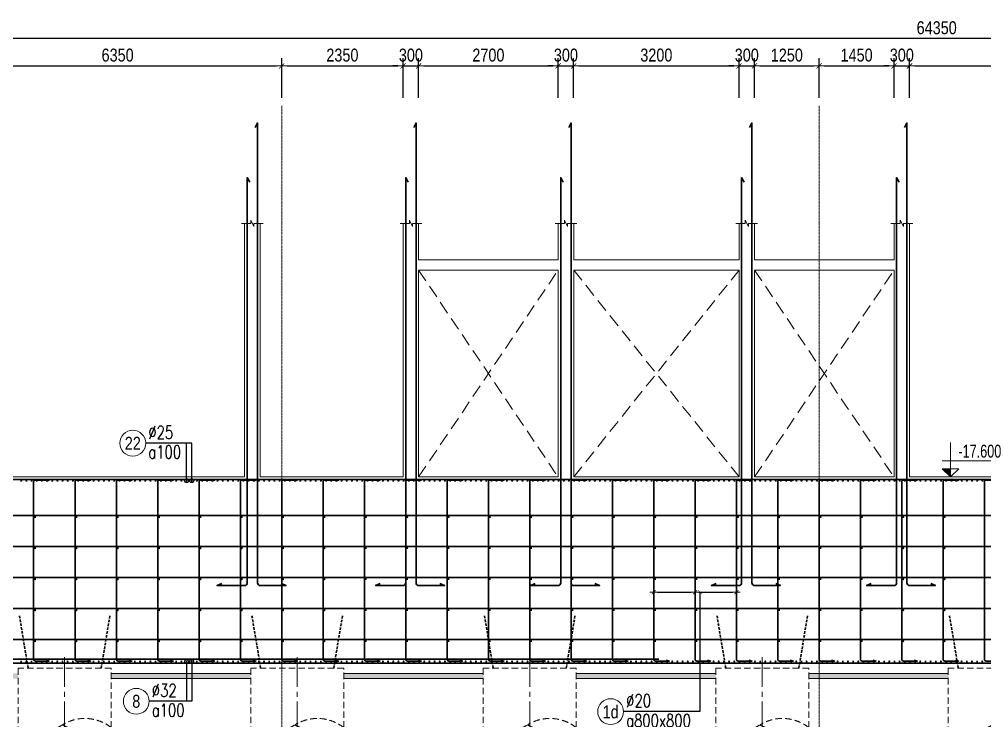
# Model space of a CAD drawing. Header units: millimetres. Extents: x -134772 to 596971, y -129535 to 35703.
# Drawn here: x 272059 to 290740, y -68515 to -54949 of the extents above; entities that cross this region are included whole.
import ezdxf
from ezdxf.enums import TextEntityAlignment as Align

# ---------------------------------------------------------------- set-up
doc = ezdxf.new("R2010")
doc.units = ezdxf.units.MM
doc.header["$MEASUREMENT"] = 0
for name, pattern in [('CENTER2', [28.575, 19.05, -3.175, 3.175, -3.175]), ('DASHED2', [0.375, 0.25, -0.125]), ('HIDDEN', [0.375, 0.25, -0.125])]:
    doc.linetypes.add(name, pattern=pattern)
doc.layers.get('Defpoints').update_dxf_attribs({"color": 252})
for name, color, linetype, lineweight in [('KC-TRUC', 5, 'CENTER2', 18), ('NDC_S_AXIS', 5, 'CENTER2', 15), ('NDC_S_CONTINUOUS', 3, 'Continuous', 20), ('NDC_S_DIM', 1, 'Continuous', 9), ('NDC_S_HATCH MATERIAL', 8, 'Continuous', 13), ('NDC_S_LEADER', 1, 'Continuous', 9), ('NDC_S_OPENING', 9, 'DASHED2', 13), ('NDC_S_REBAR', 4, 'Continuous', 35), ('NDC_S_VN TEXT', 7, 'Continuous', 9)]:
    doc.layers.add(name, color=color, linetype=linetype, lineweight=lineweight)
doc.styles.add('ARIAL', font='arial.ttf', dxfattribs={"width": 0.8})
doc.styles.add('NDC_ARIAL', font='arial.ttf', dxfattribs={"width": 0.8})
doc.styles.add('NDC_DIM', font='', dxfattribs={"width": 0.75})
doc.styles.add('NDC_ROMANS', font='romans.shx', dxfattribs={"width": 0.8})
doc.styles.get('NDC_DIM').set_extended_font_data('Dotum')
doc.dimstyles.new('NDC_1-100', dxfattribs={"dimscale": 100, "dimtxt": 2.5, "dimasz": 1, "dimexe": 1.5, "dimexo": 0, "dimgap": 0.8, "dimtad": 1, "dimdec": 0, "dimdsep": 46, "dimtxsty": 'NDC_ARIAL', "dimblk": 'DIMMARK', "dimcen": 49999.938995, "dimdle": 1.5, "dimclrd": 1, "dimclre": 1, "dimclrt": 3, "dimadec": 0, "dimazin": 0, "dimtfac": 1, "dimtdec": 0, "dimtix": 1, "dimtmove": 2, "dimatfit": 3, "dimfxl": 1, "dimarcsym": 0})
doc.dimstyles.new('NDC_1-50', dxfattribs={"dimscale": 50, "dimtxt": 2.5, "dimasz": 1, "dimexe": 1.5, "dimexo": 0, "dimgap": 0.8, "dimtad": 1, "dimdec": 0, "dimdsep": 46, "dimtxsty": 'NDC_ARIAL', "dimblk": 'DIMMARK', "dimcen": 49999.938995, "dimdle": 1.5, "dimclrd": 1, "dimclre": 1, "dimclrt": 3, "dimadec": 0, "dimazin": 0, "dimtfac": 1, "dimtdec": 0, "dimtix": 1, "dimtmove": 2, "dimatfit": 3, "dimfxl": 1, "dimarcsym": 0})

# ---------------------------------------------------------------- blocks, each defined once
blk = doc.blocks.new('*U964')
at = {"layer": 'KC-TRUC', "ltscale": 30}
blk.add_line((0, 311), (0, -1385), dxfattribs=at)
at = {"layer": 'NDC_S_HATCH MATERIAL', "color": 2, "linetype": 'HIDDEN', "ltscale": 500}
blk.add_lwpolyline([(900, -1049), (900, 98), (-900, 98), (-900, -1049)], dxfattribs=at)
for centre, major_axis, start_param, end_param in [((390, -1697), (-583, 583), -1.452433, -0.227584), ((-521, -233), (-636, 636), 1.921341, 2.912184), ((484, 22), (812, 812), 3.446929, 4.297833)]:
    blk.add_ellipse(centre, major_axis=major_axis, ratio=1, start_param=start_param, end_param=end_param, dxfattribs=at)
at = {"layer": 'NDC_S_REBAR', "linetype": 'HIDDEN', "ltscale": 200}
for p, q in [((-876, 1115), (-707, 100)), ((707, 100), (876, 1115))]:
    blk.add_line(p, q, dxfattribs=at)
blk = doc.blocks.new('*U965')
at = {"layer": 'KC-TRUC', "ltscale": 30}
blk.add_line((0, 311), (0, -1385), dxfattribs=at)
at = {"layer": 'NDC_S_HATCH MATERIAL', "color": 2, "linetype": 'HIDDEN', "ltscale": 500}
blk.add_lwpolyline([(900, -1049), (900, 98), (-900, 98), (-900, -1049)], dxfattribs=at)
for centre, major_axis, start_param, end_param in [((390, -1697), (-583, 583), -1.452433, -0.227584), ((-521, -233), (-636, 636), 1.921341, 2.912184), ((484, 22), (812, 812), 3.446929, 4.297833)]:
    blk.add_ellipse(centre, major_axis=major_axis, ratio=1, start_param=start_param, end_param=end_param, dxfattribs=at)
at = {"layer": 'NDC_S_REBAR', "linetype": 'HIDDEN', "ltscale": 200}
for p, q in [((-876, 1115), (-707, 100)), ((707, 100), (876, 1115))]:
    blk.add_line(p, q, dxfattribs=at)
blk = doc.blocks.new('*U966')
at = {"layer": 'KC-TRUC', "ltscale": 30}
blk.add_line((0, 311), (0, -1385), dxfattribs=at)
at = {"layer": 'NDC_S_HATCH MATERIAL', "color": 2, "linetype": 'HIDDEN', "ltscale": 500}
blk.add_lwpolyline([(900, -1049), (900, 98), (-900, 98), (-900, -1049)], dxfattribs=at)
for centre, major_axis, start_param, end_param in [((390, -1697), (-583, 583), -1.452433, -0.227584), ((-521, -233), (-636, 636), 1.921341, 2.912184), ((484, 22), (812, 812), 3.446929, 4.297833)]:
    blk.add_ellipse(centre, major_axis=major_axis, ratio=1, start_param=start_param, end_param=end_param, dxfattribs=at)
at = {"layer": 'NDC_S_REBAR', "linetype": 'HIDDEN', "ltscale": 200}
for p, q in [((-876, 1115), (-707, 100)), ((707, 100), (876, 1115))]:
    blk.add_line(p, q, dxfattribs=at)
blk = doc.blocks.new('*U967')
at = {"layer": 'KC-TRUC', "ltscale": 30}
blk.add_line((0, 311), (0, -1385), dxfattribs=at)
at = {"layer": 'NDC_S_HATCH MATERIAL', "color": 2, "linetype": 'HIDDEN', "ltscale": 500}
blk.add_lwpolyline([(900, -1049), (900, 98), (-900, 98), (-900, -1049)], dxfattribs=at)
for centre, major_axis, start_param, end_param in [((390, -1697), (-583, 583), -1.452433, -0.227584), ((-521, -233), (-636, 636), 1.921341, 2.912184), ((484, 22), (812, 812), 3.446929, 4.297833)]:
    blk.add_ellipse(centre, major_axis=major_axis, ratio=1, start_param=start_param, end_param=end_param, dxfattribs=at)
at = {"layer": 'NDC_S_REBAR', "linetype": 'HIDDEN', "ltscale": 200}
for p, q in [((-876, 1115), (-707, 100)), ((707, 100), (876, 1115))]:
    blk.add_line(p, q, dxfattribs=at)
blk = doc.blocks.new('*U968')
at = {"layer": 'KC-TRUC', "ltscale": 30}
blk.add_line((0, 311), (0, -1385), dxfattribs=at)
at = {"layer": 'NDC_S_HATCH MATERIAL', "color": 2, "linetype": 'HIDDEN', "ltscale": 500}
blk.add_lwpolyline([(900, -1049), (900, 98), (-900, 98), (-900, -1049)], dxfattribs=at)
for centre, major_axis, start_param, end_param in [((390, -1697), (-583, 583), -1.452433, -0.227584), ((-521, -233), (-636, 636), 1.921341, 2.912184), ((484, 22), (812, 812), 3.446929, 4.297833)]:
    blk.add_ellipse(centre, major_axis=major_axis, ratio=1, start_param=start_param, end_param=end_param, dxfattribs=at)
at = {"layer": 'NDC_S_REBAR', "linetype": 'HIDDEN', "ltscale": 200}
for p, q in [((-876, 1115), (-707, 100)), ((707, 100), (876, 1115))]:
    blk.add_line(p, q, dxfattribs=at)
blk = doc.blocks.new('DIMMARK')
at = {"layer": 'NDC_S_DIM', "color": 1}
blk.add_line((-1.5, 0), (1, 0), dxfattribs=at)
at = {"layer": 'NDC_S_DIM', "color": 2, "const_width": 0.15}
blk.add_lwpolyline([(-0.5, -0.5), (0.5, 0.5)], dxfattribs=at)
blk = doc.blocks.new('*D1107')
at = {"layer": 'Defpoints', "color": 0, "transparency": 16777216}
for p in [(277136, -55850), (270786, -56468), (277136, -56468)]:
    blk.add_point(p, dxfattribs=at)
at = {"layer": 'NDC_S_DIM', "color": 1, "lineweight": -2, "transparency": 16777216}
for p, q in [((270786, -56468), (270786, -55700)), ((270886, -55850), (277036, -55850)), ((277136, -56468), (277136, -55700))]:
    blk.add_line(p, q, dxfattribs=at)
at = {"layer": 'NDC_S_DIM', "color": 1, "lineweight": -2, "transparency": 16777216, "xscale": 100, "yscale": 100, "zscale": 100, "rotation": 180}
blk.add_blockref('DIMMARK', (270786, -55850), dxfattribs=at)
at = {"layer": 'NDC_S_DIM', "color": 1, "lineweight": -2, "transparency": 16777216, "xscale": 100, "yscale": 100, "zscale": 100}
blk.add_blockref('DIMMARK', (277136, -55850), dxfattribs=at)
at = {"layer": 'NDC_S_DIM', "color": 3, "transparency": 16777216, "insert": (273961, -55642), "char_height": 250, "attachment_point": 5, "style": 'NDC_ARIAL'}
blk.add_mtext('6350', dxfattribs=at)
blk = doc.blocks.new('*D1108')
at = {"layer": 'Defpoints', "color": 0, "transparency": 16777216}
for p in [(279486, -55850), (277136, -56468), (279486, -56468)]:
    blk.add_point(p, dxfattribs=at)
at = {"layer": 'NDC_S_DIM', "color": 1, "lineweight": -2, "transparency": 16777216}
for p, q in [((277136, -56468), (277136, -55700)), ((277236, -55850), (279386, -55850)), ((279486, -56468), (279486, -55700))]:
    blk.add_line(p, q, dxfattribs=at)
at = {"layer": 'NDC_S_DIM', "color": 1, "lineweight": -2, "transparency": 16777216, "xscale": 100, "yscale": 100, "zscale": 100, "rotation": 180}
blk.add_blockref('DIMMARK', (277136, -55850), dxfattribs=at)
at = {"layer": 'NDC_S_DIM', "color": 1, "lineweight": -2, "transparency": 16777216, "xscale": 100, "yscale": 100, "zscale": 100}
blk.add_blockref('DIMMARK', (279486, -55850), dxfattribs=at)
at = {"layer": 'NDC_S_DIM', "color": 3, "transparency": 16777216, "insert": (278311, -55642), "char_height": 250, "attachment_point": 5, "style": 'NDC_ARIAL'}
blk.add_mtext('2350', dxfattribs=at)
blk = doc.blocks.new('*D1109')
at = {"layer": 'Defpoints', "color": 0, "transparency": 16777216}
for p in [(279786, -55850), (279486, -56468), (279786, -56468)]:
    blk.add_point(p, dxfattribs=at)
at = {"layer": 'NDC_S_DIM', "color": 1, "lineweight": -2, "transparency": 16777216}
for p, q in [((279386, -55850), (279286, -55850)), ((279486, -56468), (279486, -55700)), ((279486, -55850), (279786, -55850)), ((279786, -56468), (279786, -55700)), ((279886, -55850), (279986, -55850))]:
    blk.add_line(p, q, dxfattribs=at)
at = {"layer": 'NDC_S_DIM', "color": 1, "lineweight": -2, "transparency": 16777216, "xscale": 100, "yscale": 100, "zscale": 100}
blk.add_blockref('DIMMARK', (279486, -55850), dxfattribs=at)
at = {"layer": 'NDC_S_DIM', "color": 1, "lineweight": -2, "transparency": 16777216, "xscale": 100, "yscale": 100, "zscale": 100, "rotation": 180}
blk.add_blockref('DIMMARK', (279786, -55850), dxfattribs=at)
at = {"layer": 'NDC_S_DIM', "color": 3, "transparency": 16777216, "insert": (279636, -55642), "char_height": 250, "attachment_point": 5, "style": 'NDC_ARIAL'}
blk.add_mtext('300', dxfattribs=at)
blk = doc.blocks.new('*D1110')
at = {"layer": 'Defpoints', "color": 0, "transparency": 16777216}
for p in [(282486, -55850), (279786, -56468), (282486, -56468)]:
    blk.add_point(p, dxfattribs=at)
at = {"layer": 'NDC_S_DIM', "color": 1, "lineweight": -2, "transparency": 16777216}
for p, q in [((279786, -56468), (279786, -55700)), ((279886, -55850), (282386, -55850)), ((282486, -56468), (282486, -55700))]:
    blk.add_line(p, q, dxfattribs=at)
at = {"layer": 'NDC_S_DIM', "color": 1, "lineweight": -2, "transparency": 16777216, "xscale": 100, "yscale": 100, "zscale": 100, "rotation": 180}
blk.add_blockref('DIMMARK', (279786, -55850), dxfattribs=at)
at = {"layer": 'NDC_S_DIM', "color": 1, "lineweight": -2, "transparency": 16777216, "xscale": 100, "yscale": 100, "zscale": 100}
blk.add_blockref('DIMMARK', (282486, -55850), dxfattribs=at)
at = {"layer": 'NDC_S_DIM', "color": 3, "transparency": 16777216, "insert": (281136, -55642), "char_height": 250, "attachment_point": 5, "style": 'NDC_ARIAL'}
blk.add_mtext('2700', dxfattribs=at)
blk = doc.blocks.new('*D1111')
at = {"layer": 'Defpoints', "color": 0, "transparency": 16777216}
for p in [(282786, -55850), (282486, -56468), (282786, -56468)]:
    blk.add_point(p, dxfattribs=at)
at = {"layer": 'NDC_S_DIM', "color": 1, "lineweight": -2, "transparency": 16777216}
for p, q in [((282386, -55850), (282286, -55850)), ((282486, -56468), (282486, -55700)), ((282486, -55850), (282786, -55850)), ((282786, -56468), (282786, -55700)), ((282886, -55850), (282986, -55850))]:
    blk.add_line(p, q, dxfattribs=at)
at = {"layer": 'NDC_S_DIM', "color": 1, "lineweight": -2, "transparency": 16777216, "xscale": 100, "yscale": 100, "zscale": 100}
blk.add_blockref('DIMMARK', (282486, -55850), dxfattribs=at)
at = {"layer": 'NDC_S_DIM', "color": 1, "lineweight": -2, "transparency": 16777216, "xscale": 100, "yscale": 100, "zscale": 100, "rotation": 180}
blk.add_blockref('DIMMARK', (282786, -55850), dxfattribs=at)
at = {"layer": 'NDC_S_DIM', "color": 3, "transparency": 16777216, "insert": (282636, -55642), "char_height": 250, "attachment_point": 5, "style": 'NDC_ARIAL'}
blk.add_mtext('300', dxfattribs=at)
blk = doc.blocks.new('*D1112')
at = {"layer": 'Defpoints', "color": 0, "transparency": 16777216}
for p in [(285986, -55850), (282786, -56468), (285986, -56468)]:
    blk.add_point(p, dxfattribs=at)
at = {"layer": 'NDC_S_DIM', "color": 1, "lineweight": -2, "transparency": 16777216}
for p, q in [((282786, -56468), (282786, -55700)), ((282886, -55850), (285886, -55850)), ((285986, -56468), (285986, -55700))]:
    blk.add_line(p, q, dxfattribs=at)
at = {"layer": 'NDC_S_DIM', "color": 1, "lineweight": -2, "transparency": 16777216, "xscale": 100, "yscale": 100, "zscale": 100, "rotation": 180}
blk.add_blockref('DIMMARK', (282786, -55850), dxfattribs=at)
at = {"layer": 'NDC_S_DIM', "color": 1, "lineweight": -2, "transparency": 16777216, "xscale": 100, "yscale": 100, "zscale": 100}
blk.add_blockref('DIMMARK', (285986, -55850), dxfattribs=at)
at = {"layer": 'NDC_S_DIM', "color": 3, "transparency": 16777216, "insert": (284386, -55642), "char_height": 250, "attachment_point": 5, "style": 'NDC_ARIAL'}
blk.add_mtext('3200', dxfattribs=at)
blk = doc.blocks.new('*D1113')
at = {"layer": 'Defpoints', "color": 0, "transparency": 16777216}
for p in [(286286, -55850), (285986, -56468), (286286, -56468)]:
    blk.add_point(p, dxfattribs=at)
at = {"layer": 'NDC_S_DIM', "color": 1, "lineweight": -2, "transparency": 16777216}
for p, q in [((285886, -55850), (285786, -55850)), ((285986, -56468), (285986, -55700)), ((285986, -55850), (286286, -55850)), ((286286, -56468), (286286, -55700)), ((286386, -55850), (286486, -55850))]:
    blk.add_line(p, q, dxfattribs=at)
at = {"layer": 'NDC_S_DIM', "color": 1, "lineweight": -2, "transparency": 16777216, "xscale": 100, "yscale": 100, "zscale": 100}
blk.add_blockref('DIMMARK', (285986, -55850), dxfattribs=at)
at = {"layer": 'NDC_S_DIM', "color": 1, "lineweight": -2, "transparency": 16777216, "xscale": 100, "yscale": 100, "zscale": 100, "rotation": 180}
blk.add_blockref('DIMMARK', (286286, -55850), dxfattribs=at)
at = {"layer": 'NDC_S_DIM', "color": 3, "transparency": 16777216, "insert": (286136, -55642), "char_height": 250, "attachment_point": 5, "style": 'NDC_ARIAL'}
blk.add_mtext('300', dxfattribs=at)
blk = doc.blocks.new('*D1114')
at = {"layer": 'Defpoints', "color": 0, "transparency": 16777216}
for p in [(287536, -55850), (286286, -56468), (287536, -56468)]:
    blk.add_point(p, dxfattribs=at)
at = {"layer": 'NDC_S_DIM', "color": 1, "lineweight": -2, "transparency": 16777216}
for p, q in [((286286, -56468), (286286, -55700)), ((286386, -55850), (287436, -55850)), ((287536, -56468), (287536, -55700))]:
    blk.add_line(p, q, dxfattribs=at)
at = {"layer": 'NDC_S_DIM', "color": 1, "lineweight": -2, "transparency": 16777216, "xscale": 100, "yscale": 100, "zscale": 100, "rotation": 180}
blk.add_blockref('DIMMARK', (286286, -55850), dxfattribs=at)
at = {"layer": 'NDC_S_DIM', "color": 1, "lineweight": -2, "transparency": 16777216, "xscale": 100, "yscale": 100, "zscale": 100}
blk.add_blockref('DIMMARK', (287536, -55850), dxfattribs=at)
at = {"layer": 'NDC_S_DIM', "color": 3, "transparency": 16777216, "insert": (286911, -55642), "char_height": 250, "attachment_point": 5, "style": 'NDC_ARIAL'}
blk.add_mtext('1250', dxfattribs=at)
blk = doc.blocks.new('*D1115')
at = {"layer": 'Defpoints', "color": 0, "transparency": 16777216}
for p in [(288986, -55850), (287536, -56468), (288986, -56468)]:
    blk.add_point(p, dxfattribs=at)
at = {"layer": 'NDC_S_DIM', "color": 1, "lineweight": -2, "transparency": 16777216}
for p, q in [((287536, -56468), (287536, -55700)), ((287636, -55850), (288886, -55850)), ((288986, -56468), (288986, -55700))]:
    blk.add_line(p, q, dxfattribs=at)
at = {"layer": 'NDC_S_DIM', "color": 1, "lineweight": -2, "transparency": 16777216, "xscale": 100, "yscale": 100, "zscale": 100, "rotation": 180}
blk.add_blockref('DIMMARK', (287536, -55850), dxfattribs=at)
at = {"layer": 'NDC_S_DIM', "color": 1, "lineweight": -2, "transparency": 16777216, "xscale": 100, "yscale": 100, "zscale": 100}
blk.add_blockref('DIMMARK', (288986, -55850), dxfattribs=at)
at = {"layer": 'NDC_S_DIM', "color": 3, "transparency": 16777216, "insert": (288261, -55642), "char_height": 250, "attachment_point": 5, "style": 'NDC_ARIAL'}
blk.add_mtext('1450', dxfattribs=at)
blk = doc.blocks.new('*D1116')
at = {"layer": 'Defpoints', "color": 0, "transparency": 16777216}
for p in [(289286, -55850), (288986, -56468), (289286, -56468)]:
    blk.add_point(p, dxfattribs=at)
at = {"layer": 'NDC_S_DIM', "color": 1, "lineweight": -2, "transparency": 16777216}
for p, q in [((288886, -55850), (288786, -55850)), ((288986, -56468), (288986, -55700)), ((288986, -55850), (289286, -55850)), ((289286, -56468), (289286, -55700)), ((289386, -55850), (289486, -55850))]:
    blk.add_line(p, q, dxfattribs=at)
at = {"layer": 'NDC_S_DIM', "color": 1, "lineweight": -2, "transparency": 16777216, "xscale": 100, "yscale": 100, "zscale": 100}
blk.add_blockref('DIMMARK', (288986, -55850), dxfattribs=at)
at = {"layer": 'NDC_S_DIM', "color": 1, "lineweight": -2, "transparency": 16777216, "xscale": 100, "yscale": 100, "zscale": 100, "rotation": 180}
blk.add_blockref('DIMMARK', (289286, -55850), dxfattribs=at)
at = {"layer": 'NDC_S_DIM', "color": 3, "transparency": 16777216, "insert": (289136, -55642), "char_height": 250, "attachment_point": 5, "style": 'NDC_ARIAL'}
blk.add_mtext('300', dxfattribs=at)
blk = doc.blocks.new('*D1117')
at = {"layer": 'Defpoints', "color": 0, "transparency": 16777216}
for p in [(297936, -55850), (289286, -56468), (297936, -56468)]:
    blk.add_point(p, dxfattribs=at)
at = {"layer": 'NDC_S_DIM', "color": 1, "lineweight": -2, "transparency": 16777216}
for p, q in [((289286, -56468), (289286, -55700)), ((289386, -55850), (297836, -55850)), ((297936, -56468), (297936, -55700))]:
    blk.add_line(p, q, dxfattribs=at)
at = {"layer": 'NDC_S_DIM', "color": 1, "lineweight": -2, "transparency": 16777216, "xscale": 100, "yscale": 100, "zscale": 100, "rotation": 180}
blk.add_blockref('DIMMARK', (289286, -55850), dxfattribs=at)
at = {"layer": 'NDC_S_DIM', "color": 1, "lineweight": -2, "transparency": 16777216, "xscale": 100, "yscale": 100, "zscale": 100}
blk.add_blockref('DIMMARK', (297936, -55850), dxfattribs=at)
at = {"layer": 'NDC_S_DIM', "color": 3, "transparency": 16777216, "insert": (293611, -55642), "char_height": 250, "attachment_point": 5, "style": 'NDC_ARIAL'}
blk.add_mtext('8650', dxfattribs=at)
blk = doc.blocks.new('*D1105')
at = {"layer": 'Defpoints', "color": 0, "transparency": 16777216}
for p in [(257636, -55320), (257636, -56468), (321986, -56468)]:
    blk.add_point(p, dxfattribs=at)
at = {"layer": 'NDC_S_DIM', "color": 1, "lineweight": -2, "transparency": 16777216}
for p, q in [((257636, -56468), (257636, -55170)), ((321986, -56468), (321986, -55170)), ((321886, -55320), (257736, -55320))]:
    blk.add_line(p, q, dxfattribs=at)
at = {"layer": 'NDC_S_DIM', "color": 1, "lineweight": -2, "transparency": 16777216, "xscale": 100, "yscale": 100, "zscale": 100, "rotation": 180}
blk.add_blockref('DIMMARK', (257636, -55320), dxfattribs=at)
at = {"layer": 'NDC_S_DIM', "color": 1, "lineweight": -2, "transparency": 16777216, "xscale": 100, "yscale": 100, "zscale": 100}
blk.add_blockref('DIMMARK', (321986, -55320), dxfattribs=at)
at = {"layer": 'NDC_S_DIM', "color": 3, "transparency": 16777216, "insert": (289811, -55113), "char_height": 250, "attachment_point": 5, "style": 'NDC_ARIAL'}
blk.add_mtext('64350', dxfattribs=at)
blk = doc.blocks.new('*U11')
blk.add_circle((-2.5, 0), 2.5)
at = {"layer": 'NDC_S_VN TEXT', "color": 3, "style": 'NDC_ROMANS', "width": 0.75}
for tag, p in [('DK1', (0.5, 0.85)), ('KC1', (0.5, -2.97))]:
    blk.add_attdef(tag, p, '', height=2.5, dxfattribs=at)
at = {"layer": 'NDC_S_VN TEXT', "color": 7, "style": 'ARIAL', "width": 0.8}
blk.add_attdef('SH2', text='', height=2.5, dxfattribs=at).set_placement((-2.5, 0), align=Align.MIDDLE)
blk = doc.blocks.new('*D1152')
at = {"layer": 'Defpoints', "color": 0, "ltscale": 0.005, "transparency": 16777216}
for p in [(285136, -66031), (285936, -66031), (285936, -66031)]:
    blk.add_point(p, dxfattribs=at)
at = {"layer": 'NDC_S_LEADER', "color": 1, "lineweight": -2, "ltscale": 0.005, "transparency": 16777216}
for p, q in [((285136, -66031), (285136, -65956)), ((285211, -66031), (285861, -66031)), ((285936, -66031), (285936, -65956))]:
    blk.add_line(p, q, dxfattribs=at)
at = {"layer": 'NDC_S_LEADER', "color": 1, "lineweight": -2, "ltscale": 0.005, "transparency": 16777216, "xscale": 75, "yscale": 75, "zscale": 75, "rotation": 180}
blk.add_blockref('DIMMARK', (285136, -66031), dxfattribs=at)
at = {"layer": 'NDC_S_LEADER', "color": 1, "lineweight": -2, "ltscale": 0.005, "transparency": 16777216, "xscale": 75, "yscale": 75, "zscale": 75}
blk.add_blockref('DIMMARK', (285936, -66031), dxfattribs=at)
blk = doc.blocks.new('_ARCHTICK')
at = {"color": 0, "linetype": 'ByBlock', "const_width": 0.15}
blk.add_lwpolyline([(-0.5, -0.5), (0.5, 0.5)], dxfattribs=at)
blk = doc.blocks.new('*D1153')
at = {"layer": 'Defpoints', "color": 0, "ltscale": 0.005, "transparency": 16777216}
for p in [(284336, -66031), (285136, -66031), (285136, -66031)]:
    blk.add_point(p, dxfattribs=at)
at = {"layer": 'NDC_S_LEADER', "color": 1, "lineweight": -2, "ltscale": 0.005, "transparency": 16777216}
for p, q in [((284336, -66031), (284336, -65956)), ((284411, -66031), (285061, -66031)), ((285136, -66031), (285136, -65956))]:
    blk.add_line(p, q, dxfattribs=at)
at = {"layer": 'NDC_S_LEADER', "color": 1, "lineweight": -2, "ltscale": 0.005, "transparency": 16777216, "xscale": 75, "yscale": 75, "zscale": 75, "rotation": 180}
blk.add_blockref('DIMMARK', (284336, -66031), dxfattribs=at)
at = {"layer": 'NDC_S_LEADER', "color": 1, "lineweight": -2, "ltscale": 0.005, "transparency": 16777216, "xscale": 75, "yscale": 75, "zscale": 75}
blk.add_blockref('DIMMARK', (285136, -66031), dxfattribs=at)
blk = doc.blocks.new('kata_block_THEP')
at = {"layer": 'NDC_S_REBAR', "color": 0}
for p, q in [((-0.5, 0), (0.5, 0)), ((-0.35, 0.35), (0.35, -0.35)), ((0.35, 0.35), (-0.35, -0.35)), ((0, 0.5), (0, -0.5))]:
    blk.add_line(p, q, dxfattribs=at)
at = {"layer": 'NDC_S_REBAR', "color": 0, "const_width": 0.0833}
blk.add_lwpolyline([(-0.5, 0, 1), (0.5, 0, 1), (-0.5, 0, 1)], format="xyb", dxfattribs=at)
blk = doc.blocks.new('*U1157')
at = {"layer": 'NDC_S_REBAR', "xscale": 25, "yscale": 25, "zscale": 25}
blk.add_blockref('kata_block_THEP', (0, 0), dxfattribs=at)
blk = doc.blocks.new('*U1158')
at = {"layer": 'NDC_S_CONTINUOUS', "color": 0, "linetype": 'ByBlock', "lineweight": -2, "transparency": 16777216}
for p in [(4600, 0), (4700, 0), (4800, 0), (4900, 0), (5000, 0), (5100, 0), (5200, 0), (5300, 0), (5400, 0), (5500, 0), (5600, 0), (5700, 0), (5800, 0), (5900, 0), (6000, 0), (6100, 0), (6200, 0), (6300, 0), (6400, 0), (6500, 0), (6600, 0), (6700, 0), (6800, 0), (6900, 0), (7000, 0), (7100, 0), (7200, 0), (7300, 0), (7400, 0), (7500, 0), (7600, 0), (7700, 0), (7800, 0), (7900, 0), (8000, 0), (8100, 0), (8200, 0), (8300, 0), (8400, 0), (8500, 0), (8600, 0), (8700, 0), (8800, 0), (8900, 0), (9000, 0), (9100, 0), (9200, 0), (9300, 0), (9400, 0), (9500, 0), (9600, 0), (9700, 0), (9800, 0), (9900, 0), (10000, 0), (10100, 0), (10200, 0), (10300, 0), (10400, 0), (10500, 0), (10600, 0), (10700, 0), (10800, 0), (10900, 0), (11000, 0), (11100, 0), (11200, 0), (11300, 0), (11400, 0), (11500, 0), (11600, 0), (11700, 0), (11800, 0), (11900, 0), (12000, 0), (12100, 0), (12200, 0), (12300, 0), (12400, 0), (12500, 0), (12600, 0), (12700, 0), (12800, 0), (12900, 0), (13000, 0), (13100, 0), (13200, 0), (13300, 0), (13400, 0), (13500, 0), (13600, 0), (13700, 0), (13800, 0), (13900, 0), (14000, 0), (14100, 0), (14200, 0), (14300, 0), (14400, 0), (14500, 0), (14600, 0), (14700, 0), (14800, 0), (14900, 0), (15000, 0), (15100, 0), (15200, 0), (15300, 0), (15400, 0), (15500, 0), (15600, 0), (15700, 0), (15800, 0), (15900, 0), (16000, 0), (16100, 0), (16200, 0), (16300, 0), (16400, 0), (16500, 0), (16600, 0), (16700, 0), (16800, 0), (16900, 0), (17000, 0), (17100, 0), (17200, 0), (17300, 0), (17400, 0), (17500, 0), (17600, 0), (17700, 0), (17800, 0), (17900, 0), (18000, 0), (18100, 0), (18200, 0), (18300, 0), (18400, 0), (18500, 0), (18600, 0), (18700, 0), (18800, 0), (18900, 0), (19000, 0), (19100, 0), (19200, 0), (19300, 0), (19400, 0), (19500, 0), (19600, 0), (19700, 0), (19800, 0), (19900, 0), (20000, 0), (20100, 0), (20200, 0), (20300, 0), (20400, 0), (20500, 0), (20600, 0), (20700, 0), (20800, 0), (20900, 0), (21000, 0), (21100, 0), (21200, 0), (21300, 0), (21400, 0), (21500, 0), (21600, 0), (21700, 0), (21800, 0), (21900, 0), (22000, 0), (22100, 0), (22200, 0), (22300, 0), (22400, 0), (22500, 0), (22600, 0), (22700, 0), (22800, 0), (22900, 0), (23000, 0), (23100, 0), (23200, 0)]:
    blk.add_blockref('*U1157', p, dxfattribs=at)
blk = doc.blocks.new('*U1180')
at = {"layer": 'NDC_S_REBAR', "xscale": -25, "yscale": 25, "zscale": 25, "rotation": 270}
for p in [(0, 1200), (0, 600), (0, 0), (0, -600), (0, -1200)]:
    blk.add_blockref('kata_block_THEP', p, dxfattribs=at)
blk = doc.blocks.new('*U1181')
at = {"layer": 'NDC_S_DIM', "color": 0, "linetype": 'ByBlock', "lineweight": -2, "transparency": 16777216}
for p in [(1600, 0), (2400, 0), (3200, 0), (4000, 0), (4800, 0), (5600, 0), (6400, 0), (7200, 0), (8000, 0), (8800, 0), (9600, 0), (10400, 0), (11200, 0), (12000, 0), (12800, 0), (13600, 0), (14400, 0), (15200, 0), (16000, 0), (16800, 0), (17600, 0), (18400, 0), (19200, 0)]:
    blk.add_blockref('*U1180', p, dxfattribs=at)
blk = doc.blocks.new('*U1188')
at = {"layer": 'NDC_S_REBAR', "xscale": 25, "yscale": 25, "zscale": 25}
blk.add_blockref('kata_block_THEP', (0, 0), dxfattribs=at)
blk = doc.blocks.new('*U1189')
at = {"layer": 'NDC_S_CONTINUOUS', "color": 0, "linetype": 'ByBlock', "lineweight": -2, "transparency": 16777216}
for p in [(1300, 0), (1400, 0), (1500, 0), (1600, 0), (1700, 0), (1800, 0), (1900, 0), (2000, 0), (2100, 0), (2200, 0), (2300, 0), (2400, 0), (2500, 0), (2600, 0), (2700, 0), (2800, 0), (2900, 0), (3000, 0), (3100, 0), (3200, 0), (3300, 0), (3400, 0), (3500, 0), (3600, 0), (3700, 0), (3800, 0), (3900, 0), (4000, 0), (4100, 0), (4200, 0), (4300, 0), (4400, 0), (4500, 0), (4600, 0), (4700, 0), (4800, 0), (4900, 0), (5000, 0), (5100, 0), (5200, 0), (5300, 0), (5400, 0), (5500, 0), (5600, 0), (5700, 0), (5800, 0), (5900, 0), (6000, 0), (6100, 0), (6200, 0), (6300, 0), (6400, 0), (6500, 0), (6600, 0), (6700, 0), (6800, 0), (6900, 0), (7000, 0), (7100, 0), (7200, 0), (7300, 0), (7400, 0), (7500, 0), (7600, 0), (7700, 0), (7800, 0), (7900, 0), (8000, 0), (8100, 0), (8200, 0), (8300, 0), (8400, 0), (8500, 0), (8600, 0), (8700, 0), (8800, 0), (8900, 0), (9000, 0), (9100, 0), (9200, 0), (9300, 0), (9400, 0), (9500, 0), (9600, 0), (9700, 0), (9800, 0), (9900, 0), (10000, 0), (10100, 0), (10200, 0), (10300, 0), (10400, 0), (10500, 0), (10600, 0), (10700, 0), (10800, 0), (10900, 0), (11000, 0), (11100, 0), (11200, 0), (11300, 0), (11400, 0), (11500, 0), (11600, 0), (11700, 0), (11800, 0), (11900, 0), (12000, 0), (12100, 0), (12200, 0), (12300, 0), (12400, 0), (12500, 0), (12600, 0), (12700, 0), (12800, 0), (12900, 0), (13000, 0), (13100, 0), (13200, 0), (13300, 0), (13400, 0), (13500, 0), (13600, 0), (13700, 0), (13800, 0), (13900, 0), (14000, 0), (14100, 0), (14200, 0), (14300, 0), (14400, 0), (14500, 0), (14600, 0), (14700, 0), (14800, 0), (14900, 0), (15000, 0), (15100, 0), (15200, 0), (15300, 0), (15400, 0), (15500, 0), (15600, 0), (15700, 0), (15800, 0), (15900, 0), (16000, 0), (16100, 0), (16200, 0), (16300, 0), (16400, 0), (16500, 0), (16600, 0), (16700, 0), (16800, 0), (16900, 0), (17000, 0), (17100, 0), (17200, 0), (17300, 0), (17400, 0), (17500, 0), (17600, 0), (17700, 0), (17800, 0), (17900, 0), (18000, 0), (18100, 0), (18200, 0), (18300, 0), (18400, 0), (18500, 0), (18600, 0), (18700, 0), (18800, 0), (18900, 0), (19000, 0), (19100, 0), (19200, 0), (19300, 0), (19400, 0), (19500, 0), (19600, 0), (19700, 0), (19800, 0), (19900, 0)]:
    blk.add_blockref('*U1188', p, dxfattribs=at)
blk = doc.blocks.new('CD')
blk.add_hatch(color=2).paths.add_polyline_path([(0, 160), (-161, 160), (0, 0)])
at = {"ltscale": 50}
h = blk.add_hatch(dxfattribs=at)
h.set_pattern_fill('ANSI31', color=8, scale=140.625054, style=0)
h.set_pattern_definition([(45, (6e-10, 0), (-315.7, 315.7), [])])
h.paths.add_polyline_path([(0, 160), (0, 0), (161, 160)])
at = {"color": 8, "ltscale": 50}
for p, q in [((-159, 314), (1147, 314)), ((1156, 0), (-164, 0))]:
    blk.add_line(p, q, dxfattribs=at)
for points in [[(0, 669), (0, 0)], [(0, 0), (-161, 160), (0, 160)], [(0, 0), (161, 160), (0, 160)]]:
    blk.add_lwpolyline(points, dxfattribs=at)
at = {"color": 3, "style": 'NDC_ARIAL', "width": 0.7}
blk.add_attdef('COT', (154, 375), '', height=250, dxfattribs=at)
blk = doc.blocks.new('*U1353')
at = {"layer": 'NDC_S_REBAR', "ltscale": 0.005}
blk.add_lwpolyline([(90, -1730), (150, -1750), (-118, -1750, -0.414214), (-150, -1718), (-150, 1718, -0.414214), (-118, 1750), (150, 1750), (90, 1730)], format="xyb", dxfattribs=at)
blk = doc.blocks.new('*U1354')
at = {"layer": 'NDC_S_DIM', "color": 0, "linetype": 'ByBlock', "lineweight": -2, "transparency": 16777216}
for p in [(800, 0), (1600, 0), (2400, 0), (3200, 0), (4000, 0), (4800, 0), (5600, 0), (6400, 0), (7200, 0), (8000, 0), (8800, 0), (9600, 0), (10400, 0), (11200, 0), (12000, 0), (12800, 0), (13600, 0), (14400, 0), (15200, 0), (16000, 0), (16800, 0), (17600, 0), (18400, 0), (19200, 0)]:
    blk.add_blockref('*U1353', p, dxfattribs=at)

msp = doc.modelspace()

# ---------------------------------------------------------------- hatches: boundary and pattern name
at = {"layer": 'NDC_S_HATCH MATERIAL'}
h = msp.add_hatch(dxfattribs=at)
h.set_pattern_fill('AR-CONC', color=256, scale=8)
h.set_pattern_definition([(50, (261212.216, -40980.83), (57.380815, -5.02017), [6, -66]), (355, (261212.216, -40980.83), (-11.100107, 60.17537), [4.8, -52.8]), (100.45144, (261217, -40981.25), (46.28071, 55.1552), [5.099215, -56.09137]), (46.1842, (261212.216, -40964.83), (85.37931, -13.24154), [9, -99]), (96.63564, (261219.33, -40965.93), (74.77296, 77.92949), [7.64883, -84.1371]), (351.18416, (261212.216, -40964.83), (74.77296, 77.92949), [7.2, -79.2]), (21, (261220.216, -40968.83), (47.752564, -32.20951), [6, -66]), (326, (261220.216, -40968.83), (19.465227, 58.012004), [4.8, -52.8]), (71.45144, (261224.195, -40971.513), (67.21779, 25.80249), [5.099215, -56.09137]), (37.5, (261212.216, -40980.83), (0.9727884, 26.631508), [0, -52.16, 0, -53.6, 0, -53]), (7.5, (261212.216, -40980.83), (21.045563, 31.552937), [0, -30.56, 0, -50.96, 0, -20.2]), (327.5, (261194.376, -40980.83), (42.705795, -1.80439), [0, -20, 0, -62.4, 0, -82.8]), (317.5, (261186.376, -40980.83), (46.654894, 8.008399), [0, -26, 0, -41.44, 0, -58.8])])
h.paths.add_polyline_path([(267536.3, -67701.3), (267536.3, -67601.3), (267211.3, -67601.3), (267211.3, -67701.3)])
h.paths.add_polyline_path([(272036.3, -67701.3), (272036.3, -67601.3), (269336.3, -67601.3), (269336.3, -67701.3)])
h.paths.add_polyline_path([(276536.3, -67701.3), (276536.3, -67601.3), (273836.3, -67601.3), (273836.3, -67701.3)])
h.paths.add_polyline_path([(281036.3, -67701.2), (281036.3, -67601.2), (278336.3, -67601.3), (278336.3, -67701.3)])
h.paths.add_polyline_path([(285536.3, -67701.2), (285536.3, -67601.2), (282836.3, -67601.2), (282836.3, -67701.2)])
h.paths.add_polyline_path([(290036.3, -67701.2), (290036.3, -67601.2), (287336.3, -67601.2), (287336.3, -67701.2)])
h.paths.add_polyline_path([(294536.3, -67701.1), (294536.3, -67601.1), (291836.3, -67601.1), (291836.3, -67701.1)])
h.paths.add_polyline_path([(299036.3, -67701.1), (299036.3, -67601.1), (296336.3, -67601.1), (296336.3, -67701.1)])
h.paths.add_polyline_path([(303536.3, -67701.1), (303536.3, -67601.1), (300836.3, -67601.1), (300836.3, -67701.1)])
h.paths.add_polyline_path([(309786.3, -67601), (309786.3, -67701), (310161.3, -67701), (310161.3, -67601)])
h.paths.add_polyline_path([(307986.3, -67701), (307986.3, -67601), (305336.3, -67601), (305336.3, -67701)])

# ---------------------------------------------------------------- linework, layer by layer
at = {"layer": 'NDC_S_AXIS'}
for p, q in [((277136.3, -56621.7), (277136.3, -72527.1)), ((287536.3, -56621.7), (287536.3, -72527.1))]:
    msp.add_line(p, q, dxfattribs=at)
at = {"layer": 'NDC_S_CONTINUOUS'}
for p, q in [((276419.5, -63801), (276419.5, -58896.4)), ((276719.5, -63801), (276719.5, -58896.4)), ((279486.3, -63801), (279486.3, -58896.4)), ((279786.3, -59601), (279786.3, -58896.4)), ((282486.3, -59601), (282486.3, -58896.4)), ((282786.3, -59601), (282786.3, -58896.4)), ((285986.3, -59601), (285986.3, -58896.4)), ((286286.3, -59601), (286286.3, -58896.4)), ((288986.3, -59601), (288986.3, -58896.4)), ((289286.3, -63801), (289286.3, -58896.4)), ((279786.3, -59601), (282486.3, -59601)), ((282786.3, -59601), (285986.3, -59601)), ((286286.3, -59601), (288986.3, -59601)), ((279786.3, -63801), (279786.3, -59801)), ((279786.3, -59801), (282486.3, -59801)), ((282486.3, -63801), (282486.3, -59801)), ((282786.3, -59801), (285986.3, -59801)), ((282786.3, -63801), (282786.3, -59801)), ((285986.3, -63801), (285986.3, -59801)), ((286286.3, -59801), (288986.3, -59801)), ((286286.3, -63801), (286286.3, -59801)), ((288986.3, -63801), (288986.3, -59801)), ((270786.3, -63801), (276419.5, -63801)), ((276719.5, -63801), (279486.3, -63801)), ((279786.3, -63801), (282486.3, -63801)), ((282786.3, -63801), (285986.3, -63801)), ((286286.3, -63801), (288986.3, -63801)), ((289286.3, -63801), (295119.5, -63801)), ((273836.3, -67601), (276536.3, -67601)), ((278336.3, -67601), (281036.3, -67601)), ((282836.3, -67601), (285536.3, -67601)), ((287336.3, -67601), (290036.3, -67601))]:
    msp.add_line(p, q, dxfattribs=at)
at = {"layer": 'NDC_S_DIM'}
for points in [[(276779.5, -58896.4), (276599.5, -58896.4), (276599.5, -58956.4), (276539.5, -58836.4), (276539.5, -58896.4), (276359.5, -58896.4)], [(279846.3, -58896.4), (279666.3, -58896.4), (279666.3, -58956.4), (279606.3, -58836.4), (279606.3, -58896.4), (279426.3, -58896.4)], [(282846.3, -58896.4), (282666.3, -58896.4), (282666.3, -58956.4), (282606.3, -58836.4), (282606.3, -58896.4), (282426.3, -58896.4)], [(286346.3, -58896.4), (286166.3, -58896.4), (286166.3, -58956.4), (286106.3, -58836.4), (286106.3, -58896.4), (285926.3, -58896.4)], [(289346.3, -58896.4), (289166.3, -58896.4), (289166.3, -58956.4), (289106.3, -58836.4), (289106.3, -58896.4), (288926.3, -58896.4)]]:
    msp.add_lwpolyline(points, dxfattribs=at)
at = {"layer": 'NDC_S_HATCH MATERIAL'}
for p, q in [((273836.3, -67701), (276536.3, -67701)), ((278336.3, -67701), (281036.3, -67701)), ((282836.3, -67701), (285536.3, -67701)), ((287336.3, -67701), (290036.3, -67701))]:
    msp.add_line(p, q, dxfattribs=at)
at = {"layer": 'NDC_S_OPENING', "ltscale": 1000}
for p, q in [((279786.3, -59801), (282486.3, -63801)), ((279786.3, -63801), (282486.3, -59801)), ((282786.3, -59801), (285986.3, -63801)), ((282786.3, -63801), (285986.3, -59801)), ((286286.3, -59801), (288986.3, -63801)), ((286286.3, -63801), (288986.3, -59801))]:
    msp.add_line(p, q, dxfattribs=at)
at = {"layer": 'NDC_S_REBAR', "ltscale": 0.005}
msp.add_line((269587.4, -67325.8), (284437.4, -67325.8), dxfattribs=at)
at = {"layer": 'NDC_S_REBAR', "color": 8, "ltscale": 0.005}
for points in [[(277128.3, -65860.6), (277219.7, -65901), (276719.5, -65901, -0.4142142), (276669.5, -65851), (276669.5, -56953.8), (276624, -57042.9)], [(280195.1, -65860.6), (280286.6, -65901), (279786.3, -65901, -0.4142142), (279736.3, -65851), (279736.3, -56953.8), (279690.9, -57042.9)], [(283195.1, -65860.6), (283286.6, -65901), (282786.3, -65901, -0.4142142), (282736.3, -65851), (282736.3, -56953.8), (282690.9, -57042.9)], [(286695.1, -65860.6), (286786.6, -65901), (286286.3, -65901, -0.4142142), (286236.3, -65851), (286236.3, -56953.8), (286190.9, -57042.9)], [(289695.1, -65860.6), (289786.6, -65901), (289286.3, -65901, -0.4142142), (289236.3, -65851), (289236.3, -56953.8), (289190.9, -57042.9)], [(275977.5, -65860.6), (275886, -65901), (276419.5, -65901, 0.4142129), (276469.5, -65851), (276469.5, -58009), (276517.3, -58096.8)], [(279044.3, -65860.6), (278952.9, -65901), (279486.3, -65901, 0.4142129), (279536.3, -65851), (279536.3, -58009), (279584.1, -58096.8)], [(282044.3, -65860.6), (281952.9, -65901), (282486.3, -65901, 0.4142129), (282536.3, -65851), (282536.3, -58009), (282584.1, -58096.8)], [(285544.3, -65860.6), (285452.9, -65901), (285986.3, -65901, 0.4142129), (286036.3, -65851), (286036.3, -58009), (286084.1, -58096.8)], [(288544.3, -65860.6), (288452.9, -65901), (288986.3, -65901, 0.4142129), (289036.3, -65851), (289036.3, -58009), (289084.1, -58096.8)]]:
    msp.add_lwpolyline(points, format="xyb", dxfattribs=at)
at = {"layer": 'NDC_S_REBAR', "ltscale": 0.005}
for points in [[(269546.3, -63871), (269486.3, -63851), (307686.3, -63851), (307626.3, -63871)], [(267421.3, -67381), (267361.3, -67401), (310011.3, -67400), (309951.3, -67380)]]:
    msp.add_lwpolyline(points, dxfattribs=at)
at = {"layer": 'NDC_S_REBAR', "ltscale": 0.005, "elevation": 0}
for points in [[(267381.3, -64685.9), (267361.3, -64745.9), (267361.3, -64575.9, -0.4142136), (267391.3, -64545.9), (321906.3, -64545.9, -0.4142136), (321936.3, -64575.9), (321936.3, -64745.9), (321916.3, -64685.9)], [(267381.3, -65285.9), (267361.3, -65345.9), (267361.3, -65175.9, -0.4142136), (267391.3, -65145.9), (321906.3, -65145.9, -0.4142136), (321936.3, -65175.9), (321936.3, -65345.9), (321916.3, -65285.9)], [(267381.3, -65885.9), (267361.3, -65945.9), (267361.3, -65775.9, -0.4142136), (267391.3, -65745.9), (309981.3, -65745.9, -0.4142136), (310011.3, -65775.9), (310011.3, -65945.9), (309991.3, -65885.9)], [(267381.3, -66485.9), (267361.3, -66545.9), (267361.3, -66375.9, -0.4142136), (267391.3, -66345.9), (309981.3, -66345.9, -0.4142136), (310011.3, -66375.9), (310011.3, -66545.9), (309991.3, -66485.9)], [(267381.3, -67085.9), (267361.3, -67145.9), (267361.3, -66975.9, -0.4142136), (267391.3, -66945.9), (309981.3, -66945.9, -0.4142136), (310011.3, -66975.9), (310011.3, -67145.9), (309991.3, -67085.9)]]:
    msp.add_lwpolyline(points, format="xyb", dxfattribs=at)

# ---------------------------------------------------------------- block references
for name, p in [('*U964', (272936.3, -67599.4)), ('*U965', (277436.3, -67599.4)), ('*U966', (281936.3, -67599.4)), ('*U967', (286436.3, -67599.4)), ('*U968', (290936.3, -67599.4))]:
    msp.add_blockref(name, p)
at = {"layer": 'NDC_S_CONTINUOUS'}
for name, p in [('*U1189', (270795.5, -63873)), ('*U1158', (267494.3, -67371))]:
    msp.add_blockref(name, p, dxfattribs=at)
at = {"layer": 'NDC_S_DIM', "ltscale": 0.005, "xscale": 100, "yscale": 100, "zscale": 100}
for p, values in [((274504.8, -63147.8), {'SH2': '22', 'DK1': '%%C25', 'KC1': 'a100'}), ((274572.3, -68139.7, 0), {'SH2': '8', 'DK1': '%%c32', 'KC1': 'a100'}), ((283751.6, -68339.7), {'SH2': '1d', 'DK1': '%%c20', 'KC1': 'a800x800'})]:
    msp.add_blockref('*U11', p, dxfattribs=at).add_auto_attribs(values)
at = {"layer": 'NDC_S_DIM'}
ref = msp.add_blockref('CD', (290076, -63801), dxfattribs=at)
ref.add_attrib('COT', '-17.600', (290230, -63426.4), dxfattribs={"layer": '0', "color": 3, "height": 250, "style": 'NDC_DIM', "width": 0.75})
for name, p in [('*U1354', (271686.3, -65611.4)), ('*U1181', (270763.4, -65777.2, 0))]:
    msp.add_blockref(name, p, dxfattribs=at)

# ---------------------------------------------------------------- dimensions: what is measured, and where the dimension line sits
for base, p1, p2, picture, middle in [((257636.3, -55320.4), (321986.3, -56468.4), (257636.3, -56468.4), '*D1105', (289811.3, -55112.7)), ((277136.3, -55849.6), (270786.3, -56468.4), (277136.3, -56468.4), '*D1107', (273961.3, -55641.8)), ((279486.3, -55849.6), (277136.3, -56468.4), (279486.3, -56468.4), '*D1108', (278311.3, -55641.8)), ((279786.3, -55849.6), (279486.3, -56468.4), (279786.3, -56468.4), '*D1109', (279636.3, -55641.8)), ((282486.3, -55849.6), (279786.3, -56468.4), (282486.3, -56468.4), '*D1110', (281136.3, -55641.9)), ((282786.3, -55849.6), (282486.3, -56468.4), (282786.3, -56468.4), '*D1111', (282636.3, -55641.8)), ((285986.3, -55849.6), (282786.3, -56468.4), (285986.3, -56468.4), '*D1112', (284386.3, -55641.8)), ((286286.3, -55849.6), (285986.3, -56468.4), (286286.3, -56468.4), '*D1113', (286136.3, -55641.8)), ((287536.3, -55849.6), (286286.3, -56468.4), (287536.3, -56468.4), '*D1114', (286911.3, -55641.9)), ((288986.3, -55849.6), (287536.3, -56468.4), (288986.3, -56468.4), '*D1115', (288261.3, -55641.9)), ((289286.3, -55849.6), (288986.3, -56468.4), (289286.3, -56468.4), '*D1116', (289136.3, -55641.8)), ((297936.3, -55849.6), (289286.3, -56468.4), (297936.3, -56468.4), '*D1117', (293611.3, -55641.9))]:
    dim = msp.add_linear_dim(base=base, p1=p1, p2=p2, dimstyle='NDC_1-100', dxfattribs=at)
    dim.commit()
    dim.dimension.update_dxf_attribs({"geometry": picture, "text_midpoint": middle})
at = {"layer": 'NDC_S_LEADER', "ltscale": 0.005}
for p1, p2, picture, middle in [((284336.3, -66030.6), (285136.3, -66030.6), '*D1153', (284736.3, -66030.6)), ((285136.3, -66030.6), (285936.3, -66030.6), '*D1152', (285536.3, -66030.6))]:
    dim = msp.add_aligned_dim(p1=p1, p2=p2, distance=0, text=' ', dimstyle='NDC_1-50', override={"dimasz": 1.5, "dimldrblk": 'ARCHTICK'}, dxfattribs=at)
    dim.commit()
    dim.dimension.update_dxf_attribs({"geometry": picture, "text_midpoint": middle})

# ---------------------------------------------------------------- leaders
for points, override in [([(275295.5, -63873), (275295.5, -63147.8), (274504.8, -63147.8)], {"dimasz": 1.5, "dimldrblk": 'DotBlank'}), ([(275395.5, -63873, 0), (275395.5, -63147.8, 0), (274504.8, -63147.8, 0)], {"dimasz": 1.5, "dimldrblk": 'DotBlank'}), ([(285230.7, -66030.6), (285230.7, -68339.7), (283751.6, -68339.7)], {"dimasz": 1.5, "dimldrblk": 'ARCHTICK'}), ([(275294.3, -67371, 0), (275294.3, -68139.7, 0), (274572.3, -68139.7, 0)], {"dimasz": 1.5, "dimldrblk": 'DotBlank'}), ([(275394.3, -67371), (275394.3, -68139.7), (274572.3, -68139.7)], {"dimasz": 1.5, "dimldrblk": 'DotBlank'})]:
    msp.add_leader(points, dimstyle='NDC_1-50', override=override, dxfattribs=at)

doc.saveas('drawing.dxf')
